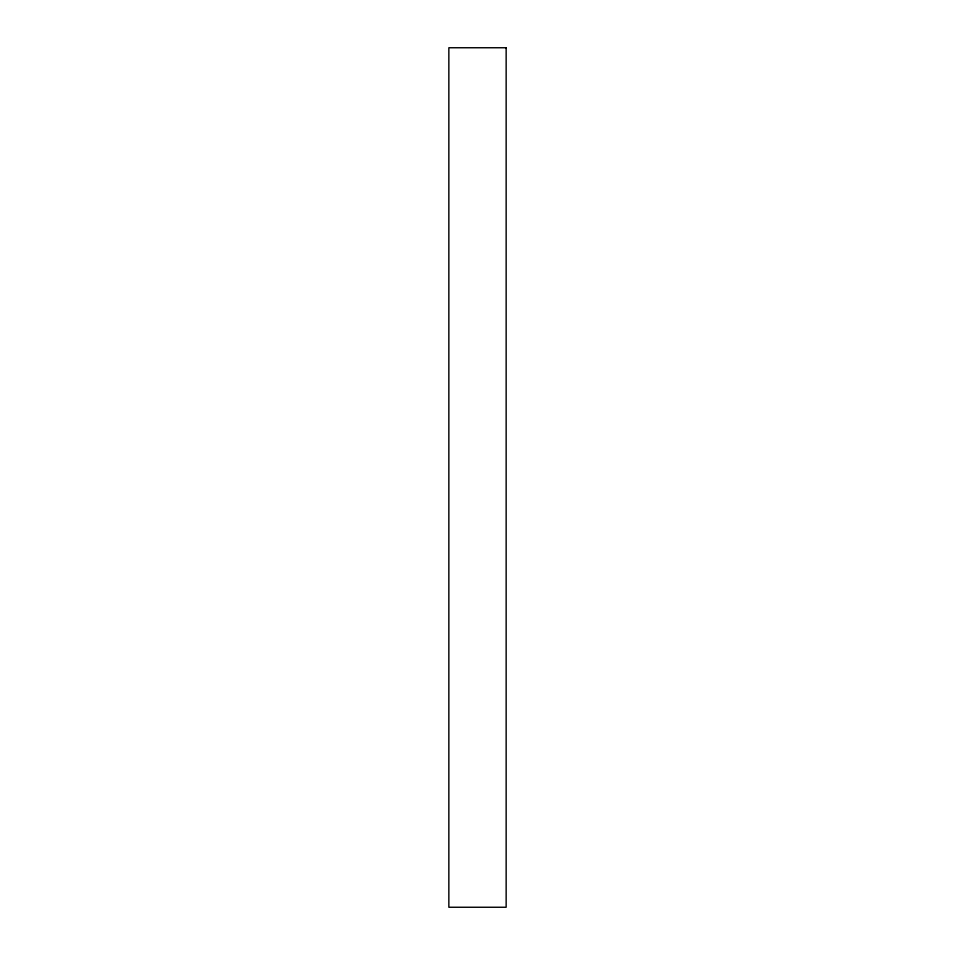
<?xml version="1.0" encoding="UTF-8"?>
<svg xmlns="http://www.w3.org/2000/svg" width="955" height="955" viewBox="0 0 955 955"><rect width="100%" height="100%" fill="white"/><g stroke="black" fill="none" stroke-linecap="round" stroke-linejoin="round"><path stroke-width="1.43" d="M506.15 47.75L448.85 47.75L448.85 907.25L506.15 907.25L506.15 47.75"/></g></svg>
